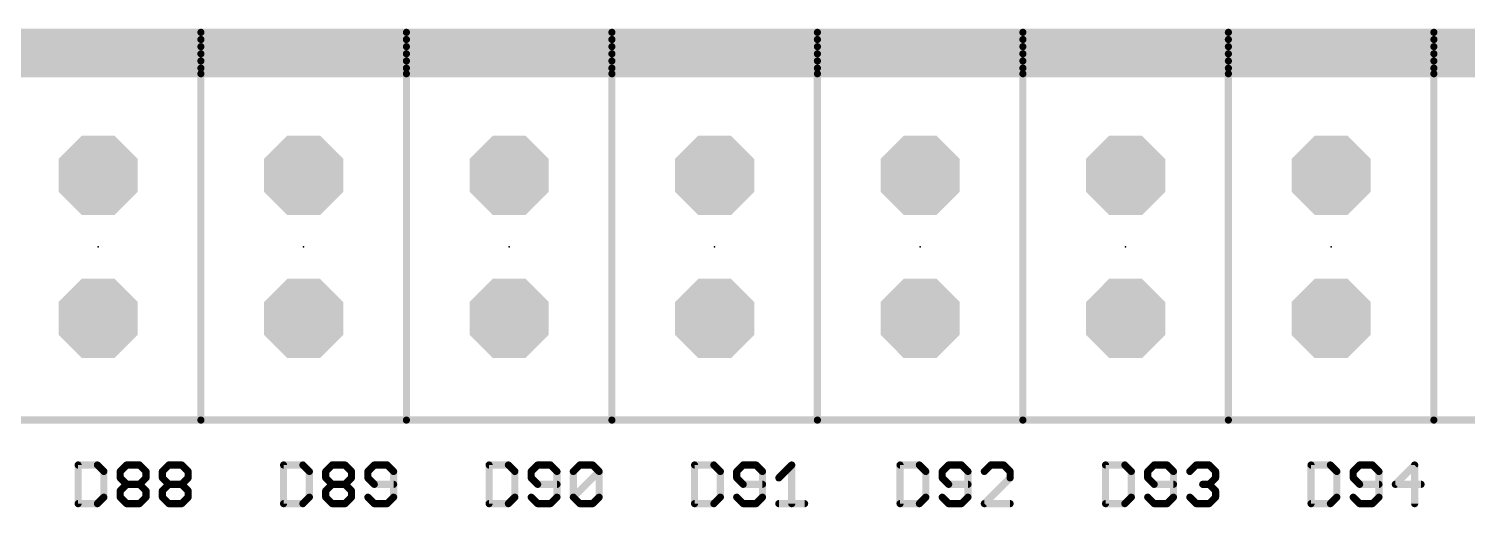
# Model space of a CAD drawing. Extents: x 0 to 426, y 0 to 160.
# Drawn here: x 198.22 to 223.77, y 64.38 to 72.87 of the extents above; entities that cross this region are included whole.
import ezdxf

# ---------------------------------------------------------------- set-up
doc = ezdxf.new("R2010")
doc.units = 0
doc.header["$MEASUREMENT"] = 0
doc.layers.get('0').update_dxf_attribs({"linetype": 'CONTINUOUS'})
for name, color, linetype in [('17', 82, 'CONTINUOUS'), ('21', 253, 'CONTINUOUS'), ('23', 7, 'CONTINUOUS'), ('25', 253, 'CONTINUOUS')]:
    doc.layers.add(name, color=color, linetype=linetype)

# ---------------------------------------------------------------- blocks, each defined once
blk = doc.blocks.new('OCTAGONP')
at = {"const_width": 0.5}
blk.add_lwpolyline([(-0.25, -0.1036), (-0.25, 0.1036), (-0.1036, 0.25), (0.1036, 0.25), (0.25, 0.1036), (0.25, -0.1036), (0.1036, -0.25), (-0.1036, -0.25), (-0.25, -0.1036), (-0.25, 0.1036)], dxfattribs=at)

msp = doc.modelspace()

# ---------------------------------------------------------------- linework, layer by layer
at = {"layer": '21', "const_width": 0.127}
for points in [[(201.275, 72.81), (197.625, 72.81)], [(201.275, 72.81), (197.625, 72.81)], [(201.275, 72.075), (201.275, 72.81)], [(204.925, 72.81), (201.275, 72.81)], [(201.275, 72.81), (201.275, 72.075)], [(204.925, 72.81), (201.275, 72.81)], [(204.925, 72.075), (204.925, 72.81)], [(208.575, 72.81), (204.925, 72.81)], [(204.925, 72.81), (204.925, 72.075)], [(208.575, 72.81), (204.925, 72.81)], [(208.575, 72.075), (208.575, 72.81)], [(212.225, 72.81), (208.575, 72.81)], [(208.575, 72.81), (208.575, 72.075)], [(212.225, 72.81), (208.575, 72.81)], [(212.225, 72.075), (212.225, 72.81)], [(215.875, 72.81), (212.225, 72.81)], [(212.225, 72.81), (212.225, 72.075)], [(215.875, 72.81), (212.225, 72.81)], [(215.875, 72.075), (215.875, 72.81)], [(219.525, 72.81), (215.875, 72.81)], [(215.875, 72.81), (215.875, 72.075)], [(219.525, 72.81), (215.875, 72.81)], [(219.525, 72.075), (219.525, 72.81)], [(223.175, 72.81), (219.525, 72.81)], [(219.525, 72.81), (219.525, 72.075)], [(223.175, 72.81), (219.525, 72.81)], [(223.175, 72.075), (223.175, 72.81)], [(226.825, 72.81), (223.175, 72.81)], [(223.175, 72.81), (223.175, 72.075)], [(226.825, 72.81), (223.175, 72.81)], [(201.275, 72.683), (197.625, 72.683)], [(201.275, 72.556), (197.625, 72.556)], [(204.925, 72.683), (201.275, 72.683)], [(204.925, 72.556), (201.275, 72.556)], [(208.575, 72.683), (204.925, 72.683)], [(208.575, 72.556), (204.925, 72.556)], [(212.225, 72.683), (208.575, 72.683)], [(212.225, 72.556), (208.575, 72.556)], [(215.875, 72.683), (212.225, 72.683)], [(215.875, 72.556), (212.225, 72.556)], [(219.525, 72.683), (215.875, 72.683)], [(219.525, 72.556), (215.875, 72.556)], [(223.175, 72.683), (219.525, 72.683)], [(223.175, 72.556), (219.525, 72.556)], [(226.825, 72.683), (223.175, 72.683)], [(226.825, 72.556), (223.175, 72.556)], [(201.275, 72.429), (197.625, 72.429)], [(201.275, 72.302), (197.625, 72.302)], [(204.925, 72.429), (201.275, 72.429)], [(204.925, 72.302), (201.275, 72.302)], [(208.575, 72.429), (204.925, 72.429)], [(208.575, 72.302), (204.925, 72.302)], [(212.225, 72.429), (208.575, 72.429)], [(212.225, 72.302), (208.575, 72.302)], [(215.875, 72.429), (212.225, 72.429)], [(215.875, 72.302), (212.225, 72.302)], [(219.525, 72.429), (215.875, 72.429)], [(219.525, 72.302), (215.875, 72.302)], [(223.175, 72.429), (219.525, 72.429)], [(223.175, 72.302), (219.525, 72.302)], [(226.825, 72.429), (223.175, 72.429)], [(226.825, 72.302), (223.175, 72.302)], [(201.275, 72.175), (197.625, 72.175)], [(197.625, 72.075), (201.275, 72.075)], [(197.625, 72.075), (201.275, 72.075)], [(204.925, 72.175), (201.275, 72.175)], [(201.275, 72.075), (201.275, 65.925)], [(201.275, 72.075), (204.925, 72.075)], [(201.275, 65.925), (201.275, 72.075)], [(201.275, 72.075), (204.925, 72.075)], [(208.575, 72.175), (204.925, 72.175)], [(204.925, 72.075), (204.925, 65.925)], [(204.925, 72.075), (208.575, 72.075)], [(204.925, 65.925), (204.925, 72.075)], [(204.925, 72.075), (208.575, 72.075)], [(212.225, 72.175), (208.575, 72.175)], [(208.575, 72.075), (208.575, 65.925)], [(208.575, 72.075), (212.225, 72.075)], [(208.575, 65.925), (208.575, 72.075)], [(208.575, 72.075), (212.225, 72.075)], [(215.875, 72.175), (212.225, 72.175)], [(212.225, 72.075), (212.225, 65.925)], [(212.225, 72.075), (215.875, 72.075)], [(212.225, 65.925), (212.225, 72.075)], [(212.225, 72.075), (215.875, 72.075)], [(219.525, 72.175), (215.875, 72.175)], [(215.875, 72.075), (215.875, 65.925)], [(215.875, 72.075), (219.525, 72.075)], [(215.875, 65.925), (215.875, 72.075)], [(215.875, 72.075), (219.525, 72.075)], [(223.175, 72.175), (219.525, 72.175)], [(219.525, 72.075), (219.525, 65.925)], [(219.525, 72.075), (223.175, 72.075)], [(219.525, 65.925), (219.525, 72.075)], [(219.525, 72.075), (223.175, 72.075)], [(226.825, 72.175), (223.175, 72.175)], [(223.175, 72.075), (223.175, 65.925)], [(223.175, 72.075), (226.825, 72.075)], [(223.175, 65.925), (223.175, 72.075)], [(223.175, 72.075), (226.825, 72.075)], [(201.275, 65.925), (197.625, 65.925)], [(204.925, 65.925), (201.275, 65.925)], [(208.575, 65.925), (204.925, 65.925)], [(212.225, 65.925), (208.575, 65.925)], [(215.875, 65.925), (212.225, 65.925)], [(219.525, 65.925), (215.875, 65.925)], [(223.175, 65.925), (219.525, 65.925)], [(226.825, 65.925), (223.175, 65.925)]]:
    msp.add_lwpolyline(points, dxfattribs=at)
at = {"layer": '21', "const_width": 0.0635}
for points in [[(201.275, 72.8418, 1), (201.275, 72.7782)], [(201.275, 72.8418, 1), (201.275, 72.7782)], [(201.3067, 72.81, 1), (201.2433, 72.81)], [(201.3067, 72.81, 1), (201.2433, 72.81)], [(201.275, 72.7782, 1), (201.275, 72.8418)], [(201.275, 72.7782, 1), (201.275, 72.8418)], [(204.925, 72.8418, 1), (204.925, 72.7782)], [(204.925, 72.8418, 1), (204.925, 72.7782)], [(204.9567, 72.81, 1), (204.8933, 72.81)], [(204.9567, 72.81, 1), (204.8933, 72.81)], [(204.925, 72.7782, 1), (204.925, 72.8418)], [(204.925, 72.7782, 1), (204.925, 72.8418)], [(208.575, 72.8418, 1), (208.575, 72.7782)], [(208.575, 72.8418, 1), (208.575, 72.7782)], [(208.6068, 72.81, 1), (208.5433, 72.81)], [(208.6068, 72.81, 1), (208.5433, 72.81)], [(208.575, 72.7782, 1), (208.575, 72.8418)], [(208.575, 72.7782, 1), (208.575, 72.8418)], [(212.225, 72.8418, 1), (212.225, 72.7782)], [(212.225, 72.8418, 1), (212.225, 72.7782)], [(212.2568, 72.81, 1), (212.1933, 72.81)], [(212.2568, 72.81, 1), (212.1933, 72.81)], [(212.225, 72.7782, 1), (212.225, 72.8418)], [(212.225, 72.7782, 1), (212.225, 72.8418)], [(215.875, 72.8418, 1), (215.875, 72.7782)], [(215.875, 72.8418, 1), (215.875, 72.7782)], [(215.9067, 72.81, 1), (215.8433, 72.81)], [(215.9067, 72.81, 1), (215.8433, 72.81)], [(215.875, 72.7782, 1), (215.875, 72.8418)], [(215.875, 72.7782, 1), (215.875, 72.8418)], [(219.525, 72.8418, 1), (219.525, 72.7782)], [(219.525, 72.8418, 1), (219.525, 72.7782)], [(219.5567, 72.81, 1), (219.4933, 72.81)], [(219.5567, 72.81, 1), (219.4933, 72.81)], [(219.525, 72.7782, 1), (219.525, 72.8418)], [(219.525, 72.7782, 1), (219.525, 72.8418)], [(223.175, 72.8418, 1), (223.175, 72.7782)], [(223.175, 72.8418, 1), (223.175, 72.7782)], [(223.2067, 72.81, 1), (223.1433, 72.81)], [(223.2067, 72.81, 1), (223.1433, 72.81)], [(223.175, 72.7782, 1), (223.175, 72.8418)], [(223.175, 72.7782, 1), (223.175, 72.8418)], [(201.275, 72.7148, 1), (201.275, 72.6513)], [(201.275, 72.5877, 1), (201.275, 72.5242)], [(201.275, 72.6513, 1), (201.275, 72.7148)], [(201.275, 72.5242, 1), (201.275, 72.5877)], [(204.925, 72.7148, 1), (204.925, 72.6513)], [(204.925, 72.5877, 1), (204.925, 72.5242)], [(204.925, 72.6513, 1), (204.925, 72.7148)], [(204.925, 72.5242, 1), (204.925, 72.5877)], [(208.575, 72.7148, 1), (208.575, 72.6513)], [(208.575, 72.5877, 1), (208.575, 72.5242)], [(208.575, 72.6513, 1), (208.575, 72.7148)], [(208.575, 72.5242, 1), (208.575, 72.5877)], [(212.225, 72.7148, 1), (212.225, 72.6513)], [(212.225, 72.5877, 1), (212.225, 72.5242)], [(212.225, 72.6513, 1), (212.225, 72.7148)], [(212.225, 72.5242, 1), (212.225, 72.5877)], [(215.875, 72.7148, 1), (215.875, 72.6513)], [(215.875, 72.5877, 1), (215.875, 72.5242)], [(215.875, 72.6513, 1), (215.875, 72.7148)], [(215.875, 72.5242, 1), (215.875, 72.5877)], [(219.525, 72.7148, 1), (219.525, 72.6513)], [(219.525, 72.5877, 1), (219.525, 72.5242)], [(219.525, 72.6513, 1), (219.525, 72.7148)], [(219.525, 72.5242, 1), (219.525, 72.5877)], [(223.175, 72.7148, 1), (223.175, 72.6513)], [(223.175, 72.5877, 1), (223.175, 72.5242)], [(223.175, 72.6513, 1), (223.175, 72.7148)], [(223.175, 72.5242, 1), (223.175, 72.5877)], [(201.275, 72.4608, 1), (201.275, 72.3972)], [(201.275, 72.3338, 1), (201.275, 72.2703)], [(201.275, 72.3972, 1), (201.275, 72.4608)], [(201.275, 72.2703, 1), (201.275, 72.3338)], [(204.925, 72.4608, 1), (204.925, 72.3972)], [(204.925, 72.3338, 1), (204.925, 72.2703)], [(204.925, 72.3972, 1), (204.925, 72.4608)], [(204.925, 72.2703, 1), (204.925, 72.3338)], [(208.575, 72.4608, 1), (208.575, 72.3972)], [(208.575, 72.3338, 1), (208.575, 72.2703)], [(208.575, 72.3972, 1), (208.575, 72.4608)], [(208.575, 72.2703, 1), (208.575, 72.3338)], [(212.225, 72.4608, 1), (212.225, 72.3972)], [(212.225, 72.3338, 1), (212.225, 72.2703)], [(212.225, 72.3972, 1), (212.225, 72.4608)], [(212.225, 72.2703, 1), (212.225, 72.3338)], [(215.875, 72.4608, 1), (215.875, 72.3972)], [(215.875, 72.3338, 1), (215.875, 72.2703)], [(215.875, 72.3972, 1), (215.875, 72.4608)], [(215.875, 72.2703, 1), (215.875, 72.3338)], [(219.525, 72.4608, 1), (219.525, 72.3972)], [(219.525, 72.3338, 1), (219.525, 72.2703)], [(219.525, 72.3972, 1), (219.525, 72.4608)], [(219.525, 72.2703, 1), (219.525, 72.3338)], [(223.175, 72.4608, 1), (223.175, 72.3972)], [(223.175, 72.3338, 1), (223.175, 72.2703)], [(223.175, 72.3972, 1), (223.175, 72.4608)], [(223.175, 72.2703, 1), (223.175, 72.3338)], [(201.275, 72.2067, 1), (201.275, 72.1432)], [(201.275, 72.1068, 1), (201.275, 72.0433)], [(201.275, 72.1068, 1), (201.275, 72.0433)], [(201.3067, 72.075, 1), (201.2433, 72.075)], [(201.3067, 72.075, 1), (201.2433, 72.075)], [(201.2433, 72.075, 1), (201.3067, 72.075)], [(201.2433, 72.075, 1), (201.3067, 72.075)], [(201.275, 72.1432, 1), (201.275, 72.2067)], [(201.275, 72.0433, 1), (201.275, 72.1068)], [(201.275, 72.0433, 1), (201.275, 72.1068)], [(204.925, 72.2067, 1), (204.925, 72.1432)], [(204.925, 72.1068, 1), (204.925, 72.0433)], [(204.925, 72.1068, 1), (204.925, 72.0433)], [(204.9567, 72.075, 1), (204.8933, 72.075)], [(204.9567, 72.075, 1), (204.8933, 72.075)], [(204.8933, 72.075, 1), (204.9567, 72.075)], [(204.8933, 72.075, 1), (204.9567, 72.075)], [(204.925, 72.1432, 1), (204.925, 72.2067)], [(204.925, 72.0433, 1), (204.925, 72.1068)], [(204.925, 72.0433, 1), (204.925, 72.1068)], [(208.575, 72.2067, 1), (208.575, 72.1432)], [(208.575, 72.1068, 1), (208.575, 72.0433)], [(208.575, 72.1068, 1), (208.575, 72.0433)], [(208.6068, 72.075, 1), (208.5433, 72.075)], [(208.6068, 72.075, 1), (208.5433, 72.075)], [(208.5433, 72.075, 1), (208.6068, 72.075)], [(208.5433, 72.075, 1), (208.6068, 72.075)], [(208.575, 72.1432, 1), (208.575, 72.2067)], [(208.575, 72.0433, 1), (208.575, 72.1068)], [(208.575, 72.0433, 1), (208.575, 72.1068)], [(212.225, 72.2067, 1), (212.225, 72.1432)], [(212.225, 72.1068, 1), (212.225, 72.0433)], [(212.225, 72.1068, 1), (212.225, 72.0433)], [(212.2568, 72.075, 1), (212.1933, 72.075)], [(212.2568, 72.075, 1), (212.1933, 72.075)], [(212.1933, 72.075, 1), (212.2568, 72.075)], [(212.1933, 72.075, 1), (212.2568, 72.075)], [(212.225, 72.1432, 1), (212.225, 72.2067)], [(212.225, 72.0433, 1), (212.225, 72.1068)], [(212.225, 72.0433, 1), (212.225, 72.1068)], [(215.875, 72.2067, 1), (215.875, 72.1432)], [(215.875, 72.1068, 1), (215.875, 72.0433)], [(215.875, 72.1068, 1), (215.875, 72.0433)], [(215.9067, 72.075, 1), (215.8433, 72.075)], [(215.9067, 72.075, 1), (215.8433, 72.075)], [(215.8433, 72.075, 1), (215.9067, 72.075)], [(215.8433, 72.075, 1), (215.9067, 72.075)], [(215.875, 72.1432, 1), (215.875, 72.2067)], [(215.875, 72.0433, 1), (215.875, 72.1068)], [(215.875, 72.0433, 1), (215.875, 72.1068)], [(219.525, 72.2067, 1), (219.525, 72.1432)], [(219.525, 72.1068, 1), (219.525, 72.0433)], [(219.525, 72.1068, 1), (219.525, 72.0433)], [(219.5567, 72.075, 1), (219.4933, 72.075)], [(219.5567, 72.075, 1), (219.4933, 72.075)], [(219.4933, 72.075, 1), (219.5567, 72.075)], [(219.4933, 72.075, 1), (219.5567, 72.075)], [(219.525, 72.1432, 1), (219.525, 72.2067)], [(219.525, 72.0433, 1), (219.525, 72.1068)], [(219.525, 72.0433, 1), (219.525, 72.1068)], [(223.175, 72.2067, 1), (223.175, 72.1432)], [(223.175, 72.1068, 1), (223.175, 72.0433)], [(223.175, 72.1068, 1), (223.175, 72.0433)], [(223.2067, 72.075, 1), (223.1433, 72.075)], [(223.2067, 72.075, 1), (223.1433, 72.075)], [(223.1433, 72.075, 1), (223.2067, 72.075)], [(223.1433, 72.075, 1), (223.2067, 72.075)], [(223.175, 72.1432, 1), (223.175, 72.2067)], [(223.175, 72.0433, 1), (223.175, 72.1068)], [(223.175, 72.0433, 1), (223.175, 72.1068)], [(201.275, 65.9567, 1), (201.275, 65.8932)], [(201.2433, 65.925, 1), (201.3067, 65.925)], [(201.2433, 65.925, 1), (201.3067, 65.925)], [(201.275, 65.8932, 1), (201.275, 65.9567)], [(204.925, 65.9567, 1), (204.925, 65.8932)], [(204.8933, 65.925, 1), (204.9567, 65.925)], [(204.8933, 65.925, 1), (204.9567, 65.925)], [(204.925, 65.8932, 1), (204.925, 65.9567)], [(208.575, 65.9567, 1), (208.575, 65.8932)], [(208.5433, 65.925, 1), (208.6068, 65.925)], [(208.5433, 65.925, 1), (208.6068, 65.925)], [(208.575, 65.8932, 1), (208.575, 65.9567)], [(212.225, 65.9567, 1), (212.225, 65.8932)], [(212.1933, 65.925, 1), (212.2568, 65.925)], [(212.1933, 65.925, 1), (212.2568, 65.925)], [(212.225, 65.8932, 1), (212.225, 65.9567)], [(215.875, 65.9567, 1), (215.875, 65.8932)], [(215.8433, 65.925, 1), (215.9067, 65.925)], [(215.8433, 65.925, 1), (215.9067, 65.925)], [(215.875, 65.8932, 1), (215.875, 65.9567)], [(219.525, 65.9567, 1), (219.525, 65.8932)], [(219.4933, 65.925, 1), (219.5567, 65.925)], [(219.4933, 65.925, 1), (219.5567, 65.925)], [(219.525, 65.8932, 1), (219.525, 65.9567)], [(223.175, 65.9567, 1), (223.175, 65.8932)], [(223.1433, 65.925, 1), (223.2067, 65.925)], [(223.1433, 65.925, 1), (223.2067, 65.925)], [(223.175, 65.8932, 1), (223.175, 65.9567)]]:
    msp.add_lwpolyline(points, format="xyb", dxfattribs=at)
at = {"layer": '23'}
for p in [(199.45, 69), (203.1, 69), (206.75, 69), (210.4, 69), (214.05, 69), (217.7, 69), (221.35, 69)]:
    msp.add_point(p, dxfattribs=at)
at = {"layer": '25', "const_width": 0.127}
for points in [[(199.0933, 65.1271), (199.0933, 64.4407)], [(199.4364, 65.1271), (199.0933, 65.1271)], [(199.5508, 65.0127), (199.4364, 65.1271)], [(199.8417, 65.0127), (199.9561, 65.1271)], [(199.9561, 65.1271), (200.1849, 65.1271)], [(200.1849, 65.1271), (200.2993, 65.0127)], [(200.5901, 65.0127), (200.7045, 65.1271)], [(200.7045, 65.1271), (200.9333, 65.1271)], [(200.9333, 65.1271), (201.0477, 65.0127)], [(202.7433, 65.1271), (202.7433, 64.4407)], [(203.0864, 65.1271), (202.7433, 65.1271)], [(203.2008, 65.0127), (203.0864, 65.1271)], [(203.4917, 65.0127), (203.6061, 65.1271)], [(203.6061, 65.1271), (203.8349, 65.1271)], [(203.8349, 65.1271), (203.9493, 65.0127)], [(204.3545, 65.1271), (204.2401, 65.0127)], [(204.5833, 65.1271), (204.3545, 65.1271)], [(204.6977, 65.0127), (204.5833, 65.1271)], [(206.3933, 65.1271), (206.3933, 64.4407)], [(206.7364, 65.1271), (206.3933, 65.1271)], [(206.8508, 65.0127), (206.7364, 65.1271)], [(207.2561, 65.1271), (207.1417, 65.0127)], [(207.4849, 65.1271), (207.2561, 65.1271)], [(207.5993, 65.0127), (207.4849, 65.1271)], [(207.8901, 65.0127), (208.0045, 65.1271)], [(208.0045, 65.1271), (208.2333, 65.1271)], [(208.2333, 65.1271), (208.3477, 65.0127)], [(210.0433, 65.1271), (210.0433, 64.4407)], [(210.3864, 65.1271), (210.0433, 65.1271)], [(210.5008, 65.0127), (210.3864, 65.1271)], [(210.9061, 65.1271), (210.7917, 65.0127)], [(211.1349, 65.1271), (210.9061, 65.1271)], [(211.2493, 65.0127), (211.1349, 65.1271)], [(211.5401, 64.8983), (211.7689, 65.1271)], [(211.7689, 65.1271), (211.7689, 64.4407)], [(213.6933, 65.1271), (213.6933, 64.4407)], [(214.0364, 65.1271), (213.6933, 65.1271)], [(214.1508, 65.0127), (214.0364, 65.1271)], [(214.5561, 65.1271), (214.4417, 65.0127)], [(214.7849, 65.1271), (214.5561, 65.1271)], [(214.8993, 65.0127), (214.7849, 65.1271)], [(215.3045, 65.1271), (215.1901, 65.0127)], [(215.5333, 65.1271), (215.3045, 65.1271)], [(215.6477, 65.0127), (215.5333, 65.1271)], [(217.3433, 65.1271), (217.3433, 64.4407)], [(217.6864, 65.1271), (217.3433, 65.1271)], [(217.8008, 65.0127), (217.6864, 65.1271)], [(218.2061, 65.1271), (218.0917, 65.0127)], [(218.4349, 65.1271), (218.2061, 65.1271)], [(218.5493, 65.0127), (218.4349, 65.1271)], [(218.8401, 65.0127), (218.9545, 65.1271)], [(218.9545, 65.1271), (219.1833, 65.1271)], [(219.1833, 65.1271), (219.2977, 65.0127)], [(220.9933, 65.1271), (220.9933, 64.4407)], [(221.3364, 65.1271), (220.9933, 65.1271)], [(221.4508, 65.0127), (221.3364, 65.1271)], [(221.8561, 65.1271), (221.7417, 65.0127)], [(222.0849, 65.1271), (221.8561, 65.1271)], [(222.1993, 65.0127), (222.0849, 65.1271)], [(222.8333, 65.1271), (222.4901, 64.7839)], [(222.8333, 64.4407), (222.8333, 65.1271)], [(199.5508, 64.5551), (199.5508, 65.0127)], [(199.8417, 64.8983), (199.8417, 65.0127)], [(199.9561, 64.7839), (199.8417, 64.8983)], [(200.2993, 64.8983), (200.1849, 64.7839)], [(200.2993, 65.0127), (200.2993, 64.8983)], [(200.5901, 64.8983), (200.5901, 65.0127)], [(200.7045, 64.7839), (200.5901, 64.8983)], [(201.0477, 64.8983), (200.9333, 64.7839)], [(201.0477, 65.0127), (201.0477, 64.8983)], [(203.2008, 64.5551), (203.2008, 65.0127)], [(203.4917, 64.8983), (203.4917, 65.0127)], [(203.6061, 64.7839), (203.4917, 64.8983)], [(203.9493, 64.8983), (203.8349, 64.7839)], [(203.9493, 65.0127), (203.9493, 64.8983)], [(204.2401, 65.0127), (204.2401, 64.8983)], [(204.2401, 64.8983), (204.3545, 64.7839)], [(204.6977, 64.5551), (204.6977, 65.0127)], [(206.8508, 64.5551), (206.8508, 65.0127)], [(207.1417, 65.0127), (207.1417, 64.8983)], [(207.1417, 64.8983), (207.2561, 64.7839)], [(207.5993, 64.5551), (207.5993, 65.0127)], [(207.8901, 64.5551), (207.8901, 65.0127)], [(207.8901, 64.5551), (208.3477, 65.0127)], [(208.3477, 65.0127), (208.3477, 64.5551)], [(210.5008, 64.5551), (210.5008, 65.0127)], [(210.7917, 65.0127), (210.7917, 64.8983)], [(210.7917, 64.8983), (210.9061, 64.7839)], [(211.2493, 64.5551), (211.2493, 65.0127)], [(214.1508, 64.5551), (214.1508, 65.0127)], [(214.4417, 65.0127), (214.4417, 64.8983)], [(214.4417, 64.8983), (214.5561, 64.7839)], [(214.8993, 64.5551), (214.8993, 65.0127)], [(215.1901, 64.4407), (215.6477, 64.8983)], [(215.6477, 64.8983), (215.6477, 65.0127)], [(217.8008, 64.5551), (217.8008, 65.0127)], [(218.0917, 65.0127), (218.0917, 64.8983)], [(218.0917, 64.8983), (218.2061, 64.7839)], [(218.5493, 64.5551), (218.5493, 65.0127)], [(219.2977, 64.8983), (219.1833, 64.7839)], [(219.2977, 65.0127), (219.2977, 64.8983)], [(221.4508, 64.5551), (221.4508, 65.0127)], [(221.7417, 65.0127), (221.7417, 64.8983)], [(221.7417, 64.8983), (221.8561, 64.7839)], [(222.1993, 64.5551), (222.1993, 65.0127)], [(199.8417, 64.6695), (199.9561, 64.7839)], [(199.8417, 64.5551), (199.8417, 64.6695)], [(199.9561, 64.7839), (200.1849, 64.7839)], [(200.1849, 64.7839), (200.2993, 64.6695)], [(200.2993, 64.6695), (200.2993, 64.5551)], [(200.5901, 64.6695), (200.7045, 64.7839)], [(200.5901, 64.5551), (200.5901, 64.6695)], [(200.7045, 64.7839), (200.9333, 64.7839)], [(200.9333, 64.7839), (201.0477, 64.6695)], [(201.0477, 64.6695), (201.0477, 64.5551)], [(203.4917, 64.6695), (203.6061, 64.7839)], [(203.4917, 64.5551), (203.4917, 64.6695)], [(203.6061, 64.7839), (203.8349, 64.7839)], [(203.8349, 64.7839), (203.9493, 64.6695)], [(203.9493, 64.6695), (203.9493, 64.5551)], [(204.3545, 64.7839), (204.6977, 64.7839)], [(207.2561, 64.7839), (207.5993, 64.7839)], [(210.9061, 64.7839), (211.2493, 64.7839)], [(214.5561, 64.7839), (214.8993, 64.7839)], [(218.2061, 64.7839), (218.5493, 64.7839)], [(219.1833, 64.7839), (219.0689, 64.7839)], [(219.1833, 64.7839), (219.2977, 64.6695)], [(219.2977, 64.6695), (219.2977, 64.5551)], [(221.8561, 64.7839), (222.1993, 64.7839)], [(222.4901, 64.7839), (222.9477, 64.7839)], [(199.0933, 64.4407), (199.4364, 64.4407)], [(199.4364, 64.4407), (199.5508, 64.5551)], [(199.9561, 64.4407), (199.8417, 64.5551)], [(200.1849, 64.4407), (199.9561, 64.4407)], [(200.2993, 64.5551), (200.1849, 64.4407)], [(200.7045, 64.4407), (200.5901, 64.5551)], [(200.9333, 64.4407), (200.7045, 64.4407)], [(201.0477, 64.5551), (200.9333, 64.4407)], [(202.7433, 64.4407), (203.0864, 64.4407)], [(203.0864, 64.4407), (203.2008, 64.5551)], [(203.6061, 64.4407), (203.4917, 64.5551)], [(203.8349, 64.4407), (203.6061, 64.4407)], [(203.9493, 64.5551), (203.8349, 64.4407)], [(204.2401, 64.5551), (204.3545, 64.4407)], [(204.3545, 64.4407), (204.5833, 64.4407)], [(204.5833, 64.4407), (204.6977, 64.5551)], [(206.3933, 64.4407), (206.7364, 64.4407)], [(206.7364, 64.4407), (206.8508, 64.5551)], [(207.1417, 64.5551), (207.2561, 64.4407)], [(207.2561, 64.4407), (207.4849, 64.4407)], [(207.4849, 64.4407), (207.5993, 64.5551)], [(208.0045, 64.4407), (207.8901, 64.5551)], [(208.2333, 64.4407), (208.0045, 64.4407)], [(208.3477, 64.5551), (208.2333, 64.4407)], [(210.0433, 64.4407), (210.3864, 64.4407)], [(210.3864, 64.4407), (210.5008, 64.5551)], [(210.7917, 64.5551), (210.9061, 64.4407)], [(210.9061, 64.4407), (211.1349, 64.4407)], [(211.1349, 64.4407), (211.2493, 64.5551)], [(211.5401, 64.4407), (211.9977, 64.4407)], [(213.6933, 64.4407), (214.0364, 64.4407)], [(214.0364, 64.4407), (214.1508, 64.5551)], [(214.4417, 64.5551), (214.5561, 64.4407)], [(214.5561, 64.4407), (214.7849, 64.4407)], [(214.7849, 64.4407), (214.8993, 64.5551)], [(215.6477, 64.4407), (215.1901, 64.4407)], [(217.3433, 64.4407), (217.6864, 64.4407)], [(217.6864, 64.4407), (217.8008, 64.5551)], [(218.0917, 64.5551), (218.2061, 64.4407)], [(218.2061, 64.4407), (218.4349, 64.4407)], [(218.4349, 64.4407), (218.5493, 64.5551)], [(218.9545, 64.4407), (218.8401, 64.5551)], [(219.1833, 64.4407), (218.9545, 64.4407)], [(219.2977, 64.5551), (219.1833, 64.4407)], [(220.9933, 64.4407), (221.3364, 64.4407)], [(221.3364, 64.4407), (221.4508, 64.5551)], [(221.7417, 64.5551), (221.8561, 64.4407)], [(221.8561, 64.4407), (222.0849, 64.4407)], [(222.0849, 64.4407), (222.1993, 64.5551)]]:
    msp.add_lwpolyline(points, dxfattribs=at)
at = {"layer": '25', "const_width": 0.0635}
for points in [[(199.125, 65.1271, 1), (199.0615, 65.1271)], [(199.0933, 65.1588, 1), (199.0933, 65.0953)], [(199.4589, 65.1495, 1), (199.414, 65.1046)], [(199.4364, 65.0953, 1), (199.4364, 65.1588)], [(199.9561, 65.1588, 1), (199.9561, 65.0953)], [(199.9785, 65.1046, 1), (199.9336, 65.1495)], [(200.2073, 65.1495, 1), (200.1624, 65.1046)], [(200.1849, 65.0953, 1), (200.1849, 65.1588)], [(200.7045, 65.1588, 1), (200.7045, 65.0953)], [(200.7269, 65.1046, 1), (200.682, 65.1495)], [(200.9557, 65.1495, 1), (200.9108, 65.1046)], [(200.9333, 65.0953, 1), (200.9333, 65.1588)], [(202.775, 65.1271, 1), (202.7115, 65.1271)], [(202.7433, 65.1588, 1), (202.7433, 65.0953)], [(203.1089, 65.1495, 1), (203.064, 65.1046)], [(203.0864, 65.0953, 1), (203.0864, 65.1588)], [(203.6061, 65.1588, 1), (203.6061, 65.0953)], [(203.6285, 65.1046, 1), (203.5836, 65.1495)], [(203.8573, 65.1495, 1), (203.8124, 65.1046)], [(203.8349, 65.0953, 1), (203.8349, 65.1588)], [(204.3545, 65.1588, 1), (204.3545, 65.0953)], [(204.3769, 65.1046, 1), (204.332, 65.1495)], [(204.6057, 65.1495, 1), (204.5608, 65.1046)], [(204.5833, 65.0953, 1), (204.5833, 65.1588)], [(206.425, 65.1271, 1), (206.3615, 65.1271)], [(206.3933, 65.1588, 1), (206.3933, 65.0953)], [(206.7589, 65.1495, 1), (206.714, 65.1046)], [(206.7364, 65.0953, 1), (206.7364, 65.1588)], [(207.2561, 65.1588, 1), (207.2561, 65.0953)], [(207.2785, 65.1046, 1), (207.2336, 65.1495)], [(207.5073, 65.1495, 1), (207.4624, 65.1046)], [(207.4849, 65.0953, 1), (207.4849, 65.1588)], [(208.0045, 65.1588, 1), (208.0045, 65.0953)], [(208.0269, 65.1046, 1), (207.982, 65.1495)], [(208.2557, 65.1495, 1), (208.2108, 65.1046)], [(208.2333, 65.0953, 1), (208.2333, 65.1588)], [(210.075, 65.1271, 1), (210.0115, 65.1271)], [(210.0433, 65.1588, 1), (210.0433, 65.0953)], [(210.4089, 65.1495, 1), (210.364, 65.1046)], [(210.3864, 65.0953, 1), (210.3864, 65.1588)], [(210.9061, 65.1588, 1), (210.9061, 65.0953)], [(210.9285, 65.1046, 1), (210.8836, 65.1495)], [(211.1573, 65.1495, 1), (211.1124, 65.1046)], [(211.1349, 65.0953, 1), (211.1349, 65.1588)], [(211.8006, 65.1271, 1), (211.7371, 65.1271)], [(211.7913, 65.1046, 1), (211.7464, 65.1495)], [(213.725, 65.1271, 1), (213.6615, 65.1271)], [(213.6933, 65.1588, 1), (213.6933, 65.0953)], [(214.0589, 65.1495, 1), (214.014, 65.1046)], [(214.0364, 65.0953, 1), (214.0364, 65.1588)], [(214.5561, 65.1588, 1), (214.5561, 65.0953)], [(214.5785, 65.1046, 1), (214.5336, 65.1495)], [(214.8073, 65.1495, 1), (214.7624, 65.1046)], [(214.7849, 65.0953, 1), (214.7849, 65.1588)], [(215.3045, 65.1588, 1), (215.3045, 65.0953)], [(215.3269, 65.1046, 1), (215.282, 65.1495)], [(215.5557, 65.1495, 1), (215.5108, 65.1046)], [(215.5333, 65.0953, 1), (215.5333, 65.1588)], [(217.375, 65.1271, 1), (217.3115, 65.1271)], [(217.3433, 65.1588, 1), (217.3433, 65.0953)], [(217.7089, 65.1495, 1), (217.664, 65.1046)], [(217.6864, 65.0953, 1), (217.6864, 65.1588)], [(218.2061, 65.1588, 1), (218.2061, 65.0953)], [(218.2285, 65.1046, 1), (218.1836, 65.1495)], [(218.4573, 65.1495, 1), (218.4124, 65.1046)], [(218.4349, 65.0953, 1), (218.4349, 65.1588)], [(218.9545, 65.1588, 1), (218.9545, 65.0953)], [(218.9769, 65.1046, 1), (218.932, 65.1495)], [(219.2057, 65.1495, 1), (219.1608, 65.1046)], [(219.1833, 65.0953, 1), (219.1833, 65.1588)], [(221.025, 65.1271, 1), (220.9615, 65.1271)], [(220.9933, 65.1588, 1), (220.9933, 65.0953)], [(221.3589, 65.1495, 1), (221.314, 65.1046)], [(221.3364, 65.0953, 1), (221.3364, 65.1588)], [(221.8561, 65.1588, 1), (221.8561, 65.0953)], [(221.8785, 65.1046, 1), (221.8336, 65.1495)], [(222.1073, 65.1495, 1), (222.0624, 65.1046)], [(222.0849, 65.0953, 1), (222.0849, 65.1588)], [(222.865, 65.1271, 1), (222.8015, 65.1271)], [(222.8557, 65.1046, 1), (222.8108, 65.1495)], [(199.5826, 65.0127, 1), (199.5191, 65.0127)], [(199.5284, 64.9902, 1), (199.5733, 65.0351)], [(199.8734, 65.0127, 1), (199.8099, 65.0127)], [(199.8192, 65.0351, 1), (199.8641, 64.9902)], [(199.8641, 64.9207, 1), (199.8192, 64.8758)], [(199.8099, 64.8983, 1), (199.8734, 64.8983)], [(200.331, 65.0127, 1), (200.2675, 65.0127)], [(200.2675, 64.8983, 1), (200.331, 64.8983)], [(200.2768, 64.9902, 1), (200.3217, 65.0351)], [(200.3217, 64.8758, 1), (200.2768, 64.9207)], [(200.6218, 65.0127, 1), (200.5583, 65.0127)], [(200.5676, 65.0351, 1), (200.6125, 64.9902)], [(200.6125, 64.9207, 1), (200.5676, 64.8758)], [(200.5583, 64.8983, 1), (200.6218, 64.8983)], [(201.0794, 65.0127, 1), (201.0159, 65.0127)], [(201.0159, 64.8983, 1), (201.0794, 64.8983)], [(201.0252, 64.9902, 1), (201.0701, 65.0351)], [(201.0701, 64.8758, 1), (201.0252, 64.9207)], [(203.2326, 65.0127, 1), (203.1691, 65.0127)], [(203.1784, 64.9902, 1), (203.2233, 65.0351)], [(203.5234, 65.0127, 1), (203.4599, 65.0127)], [(203.4692, 65.0351, 1), (203.5141, 64.9902)], [(203.5141, 64.9207, 1), (203.4692, 64.8758)], [(203.4599, 64.8983, 1), (203.5234, 64.8983)], [(203.981, 65.0127, 1), (203.9175, 65.0127)], [(203.9175, 64.8983, 1), (203.981, 64.8983)], [(203.9268, 64.9902, 1), (203.9717, 65.0351)], [(203.9717, 64.8758, 1), (203.9268, 64.9207)], [(204.2718, 65.0127, 1), (204.2083, 65.0127)], [(204.2176, 65.0351, 1), (204.2625, 64.9902)], [(204.2625, 64.9207, 1), (204.2176, 64.8758)], [(204.2083, 64.8983, 1), (204.2718, 64.8983)], [(204.7294, 65.0127, 1), (204.6659, 65.0127)], [(204.6752, 64.9902, 1), (204.7201, 65.0351)], [(206.8826, 65.0127, 1), (206.8191, 65.0127)], [(206.8284, 64.9902, 1), (206.8733, 65.0351)], [(207.1734, 65.0127, 1), (207.1099, 65.0127)], [(207.1192, 65.0351, 1), (207.1641, 64.9902)], [(207.1641, 64.9207, 1), (207.1192, 64.8758)], [(207.1099, 64.8983, 1), (207.1734, 64.8983)], [(207.631, 65.0127, 1), (207.5675, 65.0127)], [(207.5768, 64.9902, 1), (207.6217, 65.0351)], [(207.9218, 65.0127, 1), (207.8583, 65.0127)], [(207.8676, 65.0351, 1), (207.9125, 64.9902)], [(208.3794, 65.0127, 1), (208.3159, 65.0127)], [(208.3701, 64.9902, 1), (208.3252, 65.0351)], [(208.3252, 64.9902, 1), (208.3701, 65.0351)], [(210.5326, 65.0127, 1), (210.4691, 65.0127)], [(210.4784, 64.9902, 1), (210.5233, 65.0351)], [(210.8234, 65.0127, 1), (210.7599, 65.0127)], [(210.7692, 65.0351, 1), (210.8141, 64.9902)], [(210.8141, 64.9207, 1), (210.7692, 64.8758)], [(210.7599, 64.8983, 1), (210.8234, 64.8983)], [(211.281, 65.0127, 1), (211.2175, 65.0127)], [(211.2268, 64.9902, 1), (211.2717, 65.0351)], [(211.5176, 64.9207, 1), (211.5625, 64.8758)], [(214.1826, 65.0127, 1), (214.1191, 65.0127)], [(214.1284, 64.9902, 1), (214.1733, 65.0351)], [(214.4734, 65.0127, 1), (214.4099, 65.0127)], [(214.4192, 65.0351, 1), (214.4641, 64.9902)], [(214.4641, 64.9207, 1), (214.4192, 64.8758)], [(214.4099, 64.8983, 1), (214.4734, 64.8983)], [(214.931, 65.0127, 1), (214.8675, 65.0127)], [(214.8768, 64.9902, 1), (214.9217, 65.0351)], [(215.1676, 65.0351, 1), (215.2125, 64.9902)], [(215.6794, 65.0127, 1), (215.6159, 65.0127)], [(215.6159, 64.8983, 1), (215.6794, 64.8983)], [(215.6252, 64.9902, 1), (215.6701, 65.0351)], [(215.6701, 64.8758, 1), (215.6252, 64.9207)], [(217.8326, 65.0127, 1), (217.7691, 65.0127)], [(217.7784, 64.9902, 1), (217.8233, 65.0351)], [(218.1234, 65.0127, 1), (218.0599, 65.0127)], [(218.0692, 65.0351, 1), (218.1141, 64.9902)], [(218.1141, 64.9207, 1), (218.0692, 64.8758)], [(218.0599, 64.8983, 1), (218.1234, 64.8983)], [(218.581, 65.0127, 1), (218.5175, 65.0127)], [(218.5268, 64.9902, 1), (218.5717, 65.0351)], [(218.8176, 65.0351, 1), (218.8625, 64.9902)], [(219.3294, 65.0127, 1), (219.2659, 65.0127)], [(219.2659, 64.8983, 1), (219.3294, 64.8983)], [(219.2752, 64.9902, 1), (219.3201, 65.0351)], [(219.3201, 64.8758, 1), (219.2752, 64.9207)], [(221.4826, 65.0127, 1), (221.4191, 65.0127)], [(221.4284, 64.9902, 1), (221.4733, 65.0351)], [(221.7734, 65.0127, 1), (221.7099, 65.0127)], [(221.7192, 65.0351, 1), (221.7641, 64.9902)], [(221.7641, 64.9207, 1), (221.7192, 64.8758)], [(221.7099, 64.8983, 1), (221.7734, 64.8983)], [(222.231, 65.0127, 1), (222.1675, 65.0127)], [(222.1768, 64.9902, 1), (222.2217, 65.0351)], [(199.8734, 64.6695, 1), (199.8099, 64.6695)], [(199.8192, 64.6919, 1), (199.8641, 64.647)], [(199.9561, 64.8156, 1), (199.9561, 64.7521)], [(199.9785, 64.7614, 1), (199.9336, 64.8063)], [(199.9336, 64.7614, 1), (199.9785, 64.8063)], [(200.2073, 64.8063, 1), (200.1624, 64.7614)], [(200.1624, 64.8063, 1), (200.2073, 64.7614)], [(200.1849, 64.7521, 1), (200.1849, 64.8156)], [(200.331, 64.6695, 1), (200.2675, 64.6695)], [(200.2768, 64.647, 1), (200.3217, 64.6919)], [(200.6218, 64.6695, 1), (200.5583, 64.6695)], [(200.5676, 64.6919, 1), (200.6125, 64.647)], [(200.7045, 64.8156, 1), (200.7045, 64.7521)], [(200.7269, 64.7614, 1), (200.682, 64.8063)], [(200.682, 64.7614, 1), (200.7269, 64.8063)], [(200.9557, 64.8063, 1), (200.9108, 64.7614)], [(200.9108, 64.8063, 1), (200.9557, 64.7614)], [(200.9333, 64.7521, 1), (200.9333, 64.8156)], [(201.0794, 64.6695, 1), (201.0159, 64.6695)], [(201.0252, 64.647, 1), (201.0701, 64.6919)], [(203.5234, 64.6695, 1), (203.4599, 64.6695)], [(203.4692, 64.6919, 1), (203.5141, 64.647)], [(203.6061, 64.8156, 1), (203.6061, 64.7521)], [(203.6285, 64.7614, 1), (203.5836, 64.8063)], [(203.5836, 64.7614, 1), (203.6285, 64.8063)], [(203.8573, 64.8063, 1), (203.8124, 64.7614)], [(203.8124, 64.8063, 1), (203.8573, 64.7614)], [(203.8349, 64.7521, 1), (203.8349, 64.8156)], [(203.981, 64.6695, 1), (203.9175, 64.6695)], [(203.9268, 64.647, 1), (203.9717, 64.6919)], [(204.3545, 64.8156, 1), (204.3545, 64.7521)], [(204.332, 64.7614, 1), (204.3769, 64.8063)], [(204.6977, 64.7521, 1), (204.6977, 64.8156)], [(207.2561, 64.8156, 1), (207.2561, 64.7521)], [(207.2336, 64.7614, 1), (207.2785, 64.8063)], [(207.5993, 64.7521, 1), (207.5993, 64.8156)], [(210.9061, 64.8156, 1), (210.9061, 64.7521)], [(210.8836, 64.7614, 1), (210.9285, 64.8063)], [(211.2493, 64.7521, 1), (211.2493, 64.8156)], [(214.5561, 64.8156, 1), (214.5561, 64.7521)], [(214.5336, 64.7614, 1), (214.5785, 64.8063)], [(214.8993, 64.7521, 1), (214.8993, 64.8156)], [(218.2061, 64.8156, 1), (218.2061, 64.7521)], [(218.1836, 64.7614, 1), (218.2285, 64.8063)], [(218.5493, 64.7521, 1), (218.5493, 64.8156)], [(219.0689, 64.8156, 1), (219.0689, 64.7521)], [(219.2057, 64.8063, 1), (219.1608, 64.7614)], [(219.1608, 64.8063, 1), (219.2057, 64.7614)], [(219.1833, 64.7521, 1), (219.1833, 64.8156)], [(219.3294, 64.6695, 1), (219.2659, 64.6695)], [(219.2752, 64.647, 1), (219.3201, 64.6919)], [(221.8561, 64.8156, 1), (221.8561, 64.7521)], [(221.8336, 64.7614, 1), (221.8785, 64.8063)], [(222.1993, 64.7521, 1), (222.1993, 64.8156)], [(222.4901, 64.8156, 1), (222.4901, 64.7521)], [(222.4676, 64.8063, 1), (222.5125, 64.7614)], [(222.9477, 64.7521, 1), (222.9477, 64.8156)], [(199.0933, 64.4725, 1), (199.0933, 64.409)], [(199.0615, 64.4407, 1), (199.125, 64.4407)], [(199.414, 64.4632, 1), (199.4589, 64.4182)], [(199.4364, 64.409, 1), (199.4364, 64.4725)], [(199.5191, 64.5551, 1), (199.5826, 64.5551)], [(199.5733, 64.5326, 1), (199.5284, 64.5775)], [(199.8641, 64.5775, 1), (199.8192, 64.5326)], [(199.8099, 64.5551, 1), (199.8734, 64.5551)], [(199.9561, 64.4725, 1), (199.9561, 64.409)], [(199.9336, 64.4182, 1), (199.9785, 64.4632)], [(200.1624, 64.4632, 1), (200.2073, 64.4182)], [(200.1849, 64.409, 1), (200.1849, 64.4725)], [(200.2675, 64.5551, 1), (200.331, 64.5551)], [(200.3217, 64.5326, 1), (200.2768, 64.5775)], [(200.6125, 64.5775, 1), (200.5676, 64.5326)], [(200.5583, 64.5551, 1), (200.6218, 64.5551)], [(200.7045, 64.4725, 1), (200.7045, 64.409)], [(200.682, 64.4182, 1), (200.7269, 64.4632)], [(200.9108, 64.4632, 1), (200.9557, 64.4182)], [(200.9333, 64.409, 1), (200.9333, 64.4725)], [(201.0159, 64.5551, 1), (201.0794, 64.5551)], [(201.0701, 64.5326, 1), (201.0252, 64.5775)], [(202.7433, 64.4725, 1), (202.7433, 64.409)], [(202.7115, 64.4407, 1), (202.775, 64.4407)], [(203.064, 64.4632, 1), (203.1089, 64.4182)], [(203.0864, 64.409, 1), (203.0864, 64.4725)], [(203.1691, 64.5551, 1), (203.2326, 64.5551)], [(203.2233, 64.5326, 1), (203.1784, 64.5775)], [(203.5141, 64.5775, 1), (203.4692, 64.5326)], [(203.4599, 64.5551, 1), (203.5234, 64.5551)], [(203.6061, 64.4725, 1), (203.6061, 64.409)], [(203.5836, 64.4182, 1), (203.6285, 64.4632)], [(203.8124, 64.4632, 1), (203.8573, 64.4182)], [(203.8349, 64.409, 1), (203.8349, 64.4725)], [(203.9175, 64.5551, 1), (203.981, 64.5551)], [(203.9717, 64.5326, 1), (203.9268, 64.5775)], [(204.2625, 64.5775, 1), (204.2176, 64.5326)], [(204.3545, 64.4725, 1), (204.3545, 64.409)], [(204.332, 64.4182, 1), (204.3769, 64.4632)], [(204.5608, 64.4632, 1), (204.6057, 64.4182)], [(204.5833, 64.409, 1), (204.5833, 64.4725)], [(204.6659, 64.5551, 1), (204.7294, 64.5551)], [(204.7201, 64.5326, 1), (204.6752, 64.5775)], [(206.3933, 64.4725, 1), (206.3933, 64.409)], [(206.3615, 64.4407, 1), (206.425, 64.4407)], [(206.714, 64.4632, 1), (206.7589, 64.4182)], [(206.7364, 64.409, 1), (206.7364, 64.4725)], [(206.8191, 64.5551, 1), (206.8826, 64.5551)], [(206.8733, 64.5326, 1), (206.8284, 64.5775)], [(207.1641, 64.5775, 1), (207.1192, 64.5326)], [(207.2561, 64.4725, 1), (207.2561, 64.409)], [(207.2336, 64.4182, 1), (207.2785, 64.4632)], [(207.4624, 64.4632, 1), (207.5073, 64.4182)], [(207.4849, 64.409, 1), (207.4849, 64.4725)], [(207.5675, 64.5551, 1), (207.631, 64.5551)], [(207.6217, 64.5326, 1), (207.5768, 64.5775)], [(207.9125, 64.5775, 1), (207.8676, 64.5326)], [(207.8676, 64.5775, 1), (207.9125, 64.5326)], [(207.8583, 64.5551, 1), (207.9218, 64.5551)], [(208.0045, 64.4725, 1), (208.0045, 64.409)], [(207.982, 64.4182, 1), (208.0269, 64.4632)], [(208.2108, 64.4632, 1), (208.2557, 64.4182)], [(208.2333, 64.409, 1), (208.2333, 64.4725)], [(208.3159, 64.5551, 1), (208.3794, 64.5551)], [(208.3701, 64.5326, 1), (208.3252, 64.5775)], [(210.0433, 64.4725, 1), (210.0433, 64.409)], [(210.0115, 64.4407, 1), (210.075, 64.4407)], [(210.364, 64.4632, 1), (210.4089, 64.4182)], [(210.3864, 64.409, 1), (210.3864, 64.4725)], [(210.4691, 64.5551, 1), (210.5326, 64.5551)], [(210.5233, 64.5326, 1), (210.4784, 64.5775)], [(210.8141, 64.5775, 1), (210.7692, 64.5326)], [(210.9061, 64.4725, 1), (210.9061, 64.409)], [(210.8836, 64.4182, 1), (210.9285, 64.4632)], [(211.1124, 64.4632, 1), (211.1573, 64.4182)], [(211.1349, 64.409, 1), (211.1349, 64.4725)], [(211.2175, 64.5551, 1), (211.281, 64.5551)], [(211.2717, 64.5326, 1), (211.2268, 64.5775)], [(211.5401, 64.4725, 1), (211.5401, 64.409)], [(211.7371, 64.4407, 1), (211.8006, 64.4407)], [(211.9977, 64.409, 1), (211.9977, 64.4725)], [(213.6933, 64.4725, 1), (213.6933, 64.409)], [(213.6615, 64.4407, 1), (213.725, 64.4407)], [(214.014, 64.4632, 1), (214.0589, 64.4182)], [(214.0364, 64.409, 1), (214.0364, 64.4725)], [(214.1191, 64.5551, 1), (214.1826, 64.5551)], [(214.1733, 64.5326, 1), (214.1284, 64.5775)], [(214.4641, 64.5775, 1), (214.4192, 64.5326)], [(214.5561, 64.4725, 1), (214.5561, 64.409)], [(214.5336, 64.4182, 1), (214.5785, 64.4632)], [(214.7624, 64.4632, 1), (214.8073, 64.4182)], [(214.7849, 64.409, 1), (214.7849, 64.4725)], [(214.8675, 64.5551, 1), (214.931, 64.5551)], [(214.9217, 64.5326, 1), (214.8768, 64.5775)], [(215.1676, 64.4632, 1), (215.2125, 64.4182)], [(215.1901, 64.4725, 1), (215.1901, 64.409)], [(215.6477, 64.409, 1), (215.6477, 64.4725)], [(217.3433, 64.4725, 1), (217.3433, 64.409)], [(217.3115, 64.4407, 1), (217.375, 64.4407)], [(217.664, 64.4632, 1), (217.7089, 64.4182)], [(217.6864, 64.409, 1), (217.6864, 64.4725)], [(217.7691, 64.5551, 1), (217.8326, 64.5551)], [(217.8233, 64.5326, 1), (217.7784, 64.5775)], [(218.1141, 64.5775, 1), (218.0692, 64.5326)], [(218.2061, 64.4725, 1), (218.2061, 64.409)], [(218.1836, 64.4182, 1), (218.2285, 64.4632)], [(218.4124, 64.4632, 1), (218.4573, 64.4182)], [(218.4349, 64.409, 1), (218.4349, 64.4725)], [(218.5175, 64.5551, 1), (218.581, 64.5551)], [(218.5717, 64.5326, 1), (218.5268, 64.5775)], [(218.8625, 64.5775, 1), (218.8176, 64.5326)], [(218.9545, 64.4725, 1), (218.9545, 64.409)], [(218.932, 64.4182, 1), (218.9769, 64.4632)], [(219.1608, 64.4632, 1), (219.2057, 64.4182)], [(219.1833, 64.409, 1), (219.1833, 64.4725)], [(219.2659, 64.5551, 1), (219.3294, 64.5551)], [(219.3201, 64.5326, 1), (219.2752, 64.5775)], [(220.9933, 64.4725, 1), (220.9933, 64.409)], [(220.9615, 64.4407, 1), (221.025, 64.4407)], [(221.314, 64.4632, 1), (221.3589, 64.4182)], [(221.3364, 64.409, 1), (221.3364, 64.4725)], [(221.4191, 64.5551, 1), (221.4826, 64.5551)], [(221.4733, 64.5326, 1), (221.4284, 64.5775)], [(221.7641, 64.5775, 1), (221.7192, 64.5326)], [(221.8561, 64.4725, 1), (221.8561, 64.409)], [(221.8336, 64.4182, 1), (221.8785, 64.4632)], [(222.0624, 64.4632, 1), (222.1073, 64.4182)], [(222.0849, 64.409, 1), (222.0849, 64.4725)], [(222.1675, 64.5551, 1), (222.231, 64.5551)], [(222.2217, 64.5326, 1), (222.1768, 64.5775)], [(222.8015, 64.4407, 1), (222.865, 64.4407)]]:
    msp.add_lwpolyline(points, format="xyb", dxfattribs=at)

# ---------------------------------------------------------------- block references
at = {"layer": '17', "xscale": 1.408, "yscale": 1.408}
for p in [(199.45, 70.27), (199.45, 70.27), (203.1, 70.27), (203.1, 70.27), (206.75, 70.27), (206.75, 70.27), (210.4, 70.27), (210.4, 70.27), (214.05, 70.27), (214.05, 70.27), (217.7, 70.27), (217.7, 70.27), (221.35, 70.27), (221.35, 70.27)]:
    msp.add_blockref('OCTAGONP', p, dxfattribs=at)
at = {"layer": '17', "xscale": 1.408, "yscale": 1.408, "rotation": 90}
for p in [(199.45, 67.73), (199.45, 67.73), (203.1, 67.73), (203.1, 67.73), (206.75, 67.73), (206.75, 67.73), (210.4, 67.73), (210.4, 67.73), (214.05, 67.73), (214.05, 67.73), (217.7, 67.73), (217.7, 67.73), (221.35, 67.73), (221.35, 67.73)]:
    msp.add_blockref('OCTAGONP', p, dxfattribs=at)

doc.saveas('drawing.dxf')
